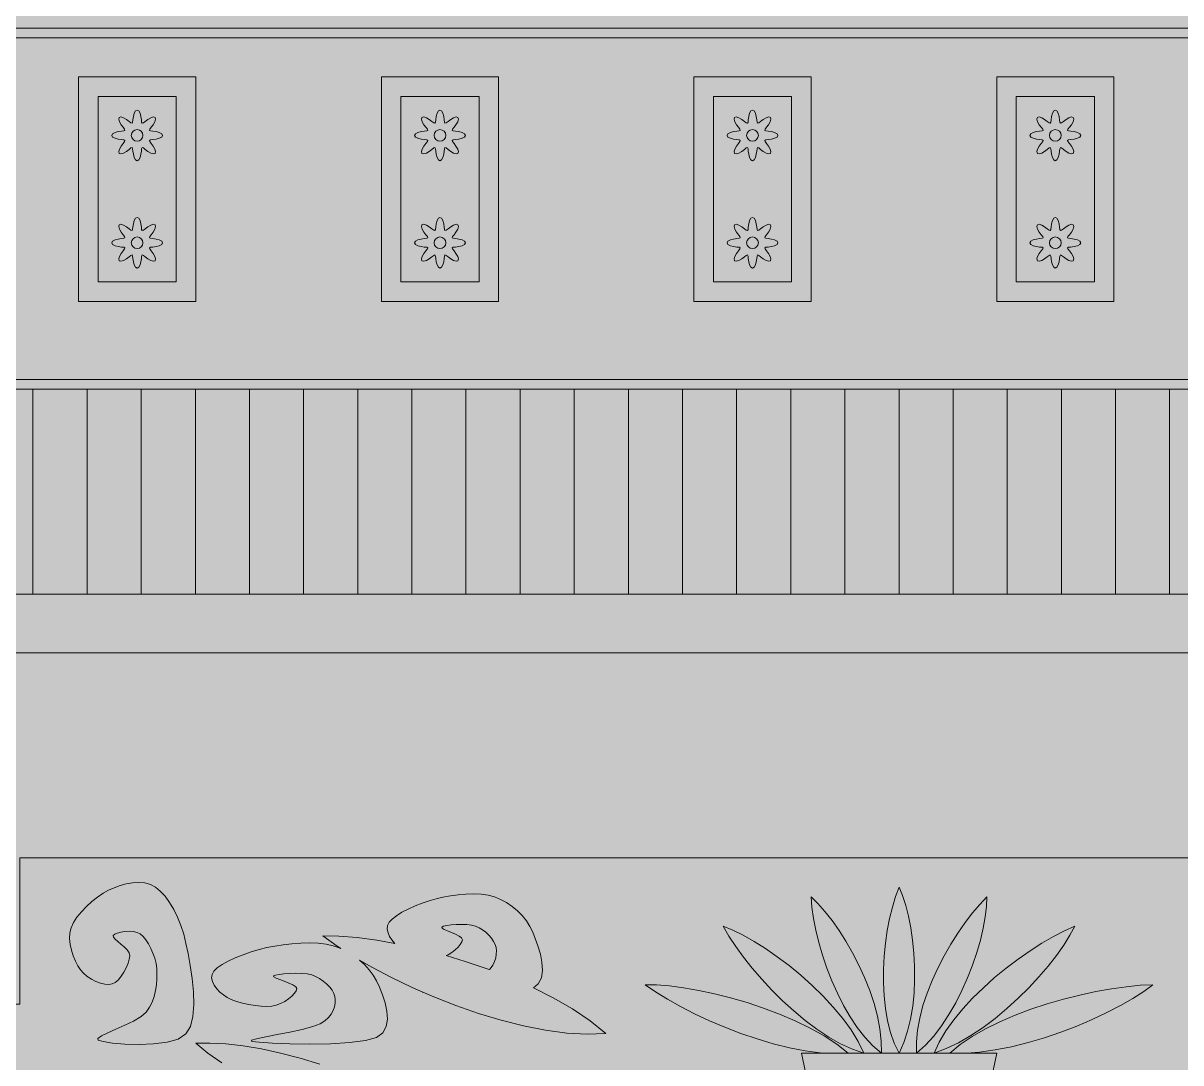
# Model space of a CAD drawing. Header units: millimetres. Extents: x -2412 to 16214, y -1176 to 12015.
# Drawn here: x 1608 to 3418, y 5924 to 7550 of the extents above; entities that cross this region are included whole.
import ezdxf

# ---------------------------------------------------------------- set-up
doc = ezdxf.new("R2010")
doc.units = ezdxf.units.MM
for name, color, linetype, lineweight, true_color in [('00_WHITE_BACKGROUND', 7, 'Continuous', 18, 0xffffff), ('01_STRUCTURE', 7, 'Continuous', 18, 0x000000), ('02_CORNICES', 7, 'Continuous', 18, 0x000000), ('03_FRAMES_DOORS', 7, 'Continuous', 18, 0x000000), ('04_GLAZING_SHUTTERS', 7, 'Continuous', 18, 0x000000), ('05_STONE_JOINTS', 7, 'Continuous', 18, 0x000000), ('06_ORNAMENT', 7, 'Continuous', 18, 0x000000)]:
    doc.layers.add(name, color=color, linetype=linetype, lineweight=lineweight, true_color=true_color)

msp = doc.modelspace()

# ---------------------------------------------------------------- linework, layer by layer
at = {"layer": '00_WHITE_BACKGROUND', "lineweight": 18, "true_color": 0xffffff}
msp.add_solid([(-2412.2137, -1175.5725), (16213.7405, -1175.5725), (-2412.2137, 12015.2672), (16213.7405, 12015.2672)], dxfattribs=at)
at = {"layer": '01_STRUCTURE', "color": 7, "lineweight": 18, "true_color": 0x000000}
msp.add_lwpolyline([(4595.4198, 5465.6489), (4595.4198, 5816.7939), (4595.4198, 5969.4656), (4595.4198, 6015.2672), (4351.145, 6015.2672), (4351.145, 6244.2748), (1603.0534, 6244.2748), (1603.0534, 6015.2672), (1358.7786, 6015.2672), (1358.7786, 5969.4656)], dxfattribs=at)
at = {"layer": '02_CORNICES', "color": 7, "lineweight": 18, "true_color": 0x000000}
for points in [[(1538.8092, 6977.0992), (1623.4046, 6977.0992)], [(1623.4046, 6977.0992), (1708.0153, 6977.0992)], [(1623.4046, 6977.0992), (1623.4046, 6656.4885)], [(1708.0153, 6977.0992), (1792.626, 6977.0992)], [(1708.0153, 6977.0992), (1708.0153, 6656.4885)], [(1792.626, 6977.0992), (1877.2214, 6977.0992)], [(1792.626, 6977.0992), (1792.626, 6656.4885)], [(1877.2214, 6977.0992), (1961.8321, 6977.0992)], [(1877.2214, 6977.0992), (1877.2214, 6656.4885)], [(1961.8321, 6977.0992), (2046.4427, 6977.0992)], [(1961.8321, 6977.0992), (1961.8321, 6656.4885)], [(2046.4427, 6977.0992), (2131.0382, 6977.0992)], [(2046.4427, 6977.0992), (2046.4427, 6656.4885)], [(2131.0382, 6977.0992), (2215.6489, 6977.0992)], [(2131.0382, 6977.0992), (2131.0382, 6656.4885)], [(2215.6489, 6977.0992), (2300.2595, 6977.0992)], [(2215.6489, 6977.0992), (2215.6489, 6656.4885)], [(2300.2595, 6977.0992), (2384.855, 6977.0992)], [(2300.2595, 6977.0992), (2300.2595, 6656.4885)], [(2384.855, 6977.0992), (2469.4656, 6977.0992)], [(2384.855, 6977.0992), (2384.855, 6656.4885)], [(2469.4656, 6977.0992), (2554.0763, 6977.0992)], [(2469.4656, 6977.0992), (2469.4656, 6656.4885)], [(2554.0763, 6977.0992), (2638.6718, 6977.0992)], [(2554.0763, 6977.0992), (2554.0763, 6656.4885)], [(2638.6718, 6977.0992), (2723.2824, 6977.0992)], [(2638.6718, 6977.0992), (2638.6718, 6656.4885)], [(2723.2824, 6977.0992), (2807.8931, 6977.0992)], [(2723.2824, 6977.0992), (2723.2824, 6656.4885)], [(2807.8931, 6977.0992), (2892.4885, 6977.0992)], [(2807.8931, 6977.0992), (2807.8931, 6656.4885)], [(2892.4885, 6977.0992), (2977.0992, 6977.0992)], [(2892.4885, 6977.0992), (2892.4885, 6656.4885)], [(2977.0992, 6977.0992), (3061.7099, 6977.0992)], [(2977.0992, 6977.0992), (2977.0992, 6656.4885)], [(3061.7099, 6977.0992), (3146.3053, 6977.0992)], [(3061.7099, 6977.0992), (3061.7099, 6656.4885)], [(3146.3053, 6977.0992), (3230.916, 6977.0992)], [(3146.3053, 6977.0992), (3146.3053, 6656.4885)], [(3230.916, 6977.0992), (3315.5267, 6977.0992)], [(3230.916, 6977.0992), (3230.916, 6656.4885)], [(3315.5267, 6977.0992), (3400.1221, 6977.0992)], [(3315.5267, 6977.0992), (3315.5267, 6656.4885)], [(3400.1221, 6977.0992), (3484.7328, 6977.0992)], [(3400.1221, 6977.0992), (3400.1221, 6656.4885)], [(1623.4046, 6656.4885), (1538.8092, 6656.4885)], [(1708.0153, 6656.4885), (1623.4046, 6656.4885)], [(1792.626, 6656.4885), (1708.0153, 6656.4885)], [(1877.2214, 6656.4885), (1792.626, 6656.4885)], [(1961.8321, 6656.4885), (1877.2214, 6656.4885)], [(2046.4427, 6656.4885), (1961.8321, 6656.4885)], [(2131.0382, 6656.4885), (2046.4427, 6656.4885)], [(2215.6489, 6656.4885), (2131.0382, 6656.4885)], [(2300.2595, 6656.4885), (2215.6489, 6656.4885)], [(2384.855, 6656.4885), (2300.2595, 6656.4885)], [(2469.4656, 6656.4885), (2384.855, 6656.4885)], [(2554.0763, 6656.4885), (2469.4656, 6656.4885)], [(2638.6718, 6656.4885), (2554.0763, 6656.4885)], [(2723.2824, 6656.4885), (2638.6718, 6656.4885)], [(2807.8931, 6656.4885), (2723.2824, 6656.4885)], [(2892.4885, 6656.4885), (2807.8931, 6656.4885)], [(2977.0992, 6656.4885), (2892.4885, 6656.4885)], [(3061.7099, 6656.4885), (2977.0992, 6656.4885)], [(3146.3053, 6656.4885), (3061.7099, 6656.4885)], [(3230.916, 6656.4885), (3146.3053, 6656.4885)], [(3315.5267, 6656.4885), (3230.916, 6656.4885)], [(3400.1221, 6656.4885), (3315.5267, 6656.4885)], [(3484.7328, 6656.4885), (3400.1221, 6656.4885)], [(3056.4885, 5938.9313), (3032.0611, 5938.9313), (3004.5802, 5938.9313), (2977.0992, 5938.9313), (2949.6183, 5938.9313), (2922.1374, 5938.9313), (2897.7099, 5938.9313), (2863.6794, 5938.9313), (2824.4275, 5938.9313), (2857.4504, 5782.9924), (2879.3893, 5679.3893)], [(3074.8092, 5679.3893), (3096.7481, 5782.9924), (3129.771, 5938.9313), (3083.0382, 5938.9313)]]:
    msp.add_lwpolyline(points, dxfattribs=at)
at = {"layer": '03_FRAMES_DOORS', "color": 7, "lineweight": 18, "true_color": 0x000000}
for points in [[(1694.6565, 7465.6489), (1877.8626, 7465.6489), (1877.8626, 7114.5038), (1694.6565, 7114.5038)], [(2167.9389, 7465.6489), (2351.145, 7465.6489), (2351.145, 7114.5038), (2167.9389, 7114.5038)], [(2656.4885, 7465.6489), (2839.6947, 7465.6489), (2839.6947, 7114.5038), (2656.4885, 7114.5038)], [(3129.771, 7465.6489), (3312.9771, 7465.6489), (3312.9771, 7114.5038), (3129.771, 7114.5038)]]:
    msp.add_lwpolyline(points, close=True, dxfattribs=at)
at = {"layer": '04_GLAZING_SHUTTERS', "color": 7, "lineweight": 18, "true_color": 0x000000}
for points in [[(1725.1908, 7435.1145), (1847.3282, 7435.1145), (1847.3282, 7145.0382), (1725.1908, 7145.0382)], [(2198.4733, 7435.1145), (2320.6107, 7435.1145), (2320.6107, 7145.0382), (2198.4733, 7145.0382)], [(2687.0229, 7435.1145), (2809.1603, 7435.1145), (2809.1603, 7145.0382), (2687.0229, 7145.0382)], [(3160.3053, 7435.1145), (3282.4427, 7435.1145), (3282.4427, 7145.0382), (3160.3053, 7145.0382)]]:
    msp.add_lwpolyline(points, close=True, dxfattribs=at)
at = {"layer": '05_STONE_JOINTS', "color": 7, "lineweight": 18, "true_color": 0x000000}
for points in [[(5160.3053, 7679.3893), (5160.3053, 7541.9847), (4992.3664, 7541.9847), (961.8321, 7541.9847)], [(961.8321, 7541.9847), (961.8321, 7526.7176), (4992.3664, 7526.7176), (4992.3664, 7374.0458), (4992.3664, 7358.7786)], [(961.8321, 6885.4962), (961.8321, 6656.4885), (961.8321, 6564.8855), (4992.3664, 6564.8855), (4992.3664, 6625.9542), (4992.3664, 6656.4885), (4992.3664, 6961.8321), (4992.3664, 6977.0992), (4992.3664, 6992.3664), (961.8321, 6992.3664)]]:
    msp.add_lwpolyline(points, dxfattribs=at)
at = {"layer": '06_ORNAMENT', "color": 7, "lineweight": 18, "true_color": 0x000000}
for points in [[(1746.5649, 7374.0458), (1747.9237, 7371.5267), (1751.6336, 7369.4809), (1756.6718, 7368.1527), (1761.7252, 7367.4656), (1765.5115, 7367.0076), (1767.1908, 7366.1527), (1766.5954, 7364.3511), (1764.2595, 7361.3435), (1761.1756, 7357.2824), (1758.5496, 7352.7786), (1757.374, 7348.7176), (1758.1985, 7345.9847), (1760.9313, 7345.1603), (1764.9924, 7346.3359), (1769.4962, 7348.9618), (1773.5573, 7352.0458), (1776.5649, 7354.3817), (1778.3664, 7354.9771), (1779.2214, 7353.2977), (1779.6794, 7349.5115), (1780.3817, 7344.458), (1781.6947, 7339.4198), (1783.7405, 7335.7099), (1786.2595, 7334.3511), (1788.7786, 7335.7099), (1790.8244, 7339.4198), (1792.1527, 7344.458), (1792.8397, 7349.5115), (1793.2977, 7353.2977), (1794.1527, 7354.9771), (1795.9542, 7354.3817), (1798.9618, 7352.0458), (1803.0229, 7348.9618), (1807.5267, 7346.3359), (1811.5878, 7345.1603), (1814.3206, 7345.9847), (1815.145, 7348.7176), (1813.9695, 7352.7786), (1811.3435, 7357.2824), (1808.2595, 7361.3435), (1805.9237, 7364.3511), (1805.3282, 7366.1527), (1807.0076, 7367.0076), (1810.7939, 7367.4656), (1815.8473, 7368.1527), (1820.8855, 7369.4809), (1824.5954, 7371.5267), (1825.9542, 7374.0458), (1824.5954, 7376.5649), (1820.8855, 7378.6107), (1815.8473, 7379.9237), (1810.7939, 7380.626), (1807.0076, 7381.084), (1805.3282, 7381.9389), (1805.9237, 7383.7405), (1808.2595, 7386.7481), (1811.3435, 7390.8092), (1813.9695, 7395.313), (1815.145, 7399.374), (1814.3206, 7402.1069), (1811.5878, 7402.9313), (1807.5267, 7401.7557), (1803.0229, 7399.1298), (1798.9618, 7396.0458), (1795.9542, 7393.7099), (1794.1527, 7393.1145), (1793.2977, 7394.7939), (1792.8397, 7398.5802), (1792.1527, 7403.6336), (1790.8244, 7408.6718), (1788.7786, 7412.3817), (1786.2595, 7413.7405), (1783.7405, 7412.3817), (1781.6947, 7408.6718), (1780.3817, 7403.6336), (1779.6794, 7398.5802), (1779.2214, 7394.7939), (1778.3664, 7393.1145), (1776.5649, 7393.7099), (1773.5573, 7396.0458), (1769.4962, 7399.1298), (1764.9924, 7401.7557), (1760.9313, 7402.9313), (1758.1985, 7402.1069), (1757.374, 7399.374), (1758.5496, 7395.313), (1761.1756, 7390.8092), (1764.2595, 7386.7481), (1766.5954, 7383.7405), (1767.1908, 7381.9389), (1765.5115, 7381.084), (1761.7252, 7380.626), (1756.6718, 7379.9237), (1751.6336, 7378.6107), (1747.9237, 7376.5649)], [(2219.8473, 7374.0458), (2221.2061, 7371.5267), (2224.916, 7369.4809), (2229.9542, 7368.1527), (2235.0076, 7367.4656), (2238.7939, 7367.0076), (2240.4733, 7366.1527), (2239.8779, 7364.3511), (2237.542, 7361.3435), (2234.458, 7357.2824), (2231.8321, 7352.7786), (2230.6565, 7348.7176), (2231.4809, 7345.9847), (2234.2137, 7345.1603), (2238.2748, 7346.3359), (2242.7786, 7348.9618), (2246.8397, 7352.0458), (2249.8473, 7354.3817), (2251.6489, 7354.9771), (2252.5038, 7353.2977), (2252.9618, 7349.5115), (2253.6641, 7344.458), (2254.9771, 7339.4198), (2257.0229, 7335.7099), (2259.542, 7334.3511), (2262.0611, 7335.7099), (2264.1069, 7339.4198), (2265.4351, 7344.458), (2266.1221, 7349.5115), (2266.5802, 7353.2977), (2267.4351, 7354.9771), (2269.2366, 7354.3817), (2272.2443, 7352.0458), (2276.3053, 7348.9618), (2280.8092, 7346.3359), (2284.8702, 7345.1603), (2287.6031, 7345.9847), (2288.4275, 7348.7176), (2287.2519, 7352.7786), (2284.626, 7357.2824), (2281.542, 7361.3435), (2279.2061, 7364.3511), (2278.6107, 7366.1527), (2280.2901, 7367.0076), (2284.0763, 7367.4656), (2289.1298, 7368.1527), (2294.1679, 7369.4809), (2297.8779, 7371.5267), (2299.2366, 7374.0458), (2297.8779, 7376.5649), (2294.1679, 7378.6107), (2289.1298, 7379.9237), (2284.0763, 7380.626), (2280.2901, 7381.084), (2278.6107, 7381.9389), (2279.2061, 7383.7405), (2281.542, 7386.7481), (2284.626, 7390.8092), (2287.2519, 7395.313), (2288.4275, 7399.374), (2287.6031, 7402.1069), (2284.8702, 7402.9313), (2280.8092, 7401.7557), (2276.3053, 7399.1298), (2272.2443, 7396.0458), (2269.2366, 7393.7099), (2267.4351, 7393.1145), (2266.5802, 7394.7939), (2266.1221, 7398.5802), (2265.4351, 7403.6336), (2264.1069, 7408.6718), (2262.0611, 7412.3817), (2259.542, 7413.7405), (2257.0229, 7412.3817), (2254.9771, 7408.6718), (2253.6641, 7403.6336), (2252.9618, 7398.5802), (2252.5038, 7394.7939), (2251.6489, 7393.1145), (2249.8473, 7393.7099), (2246.8397, 7396.0458), (2242.7786, 7399.1298), (2238.2748, 7401.7557), (2234.2137, 7402.9313), (2231.4809, 7402.1069), (2230.6565, 7399.374), (2231.8321, 7395.313), (2234.458, 7390.8092), (2237.542, 7386.7481), (2239.8779, 7383.7405), (2240.4733, 7381.9389), (2238.7939, 7381.084), (2235.0076, 7380.626), (2229.9542, 7379.9237), (2224.916, 7378.6107), (2221.2061, 7376.5649)], [(2708.3969, 7374.0458), (2709.7557, 7371.5267), (2713.4656, 7369.4809), (2718.5038, 7368.1527), (2723.5573, 7367.4656), (2727.3435, 7367.0076), (2729.0229, 7366.1527), (2728.4275, 7364.3511), (2726.0916, 7361.3435), (2723.0076, 7357.2824), (2720.3817, 7352.7786), (2719.2061, 7348.7176), (2720.0305, 7345.9847), (2722.7634, 7345.1603), (2726.8244, 7346.3359), (2731.3282, 7348.9618), (2735.3893, 7352.0458), (2738.3969, 7354.3817), (2740.1985, 7354.9771), (2741.0534, 7353.2977), (2741.5115, 7349.5115), (2742.2137, 7344.458), (2743.5267, 7339.4198), (2745.5725, 7335.7099), (2748.0916, 7334.3511), (2750.6107, 7335.7099), (2752.6565, 7339.4198), (2753.9847, 7344.458), (2754.6718, 7349.5115), (2755.1298, 7353.2977), (2755.9847, 7354.9771), (2757.7863, 7354.3817), (2760.7939, 7352.0458), (2764.855, 7348.9618), (2769.3588, 7346.3359), (2773.4198, 7345.1603), (2776.1527, 7345.9847), (2776.9771, 7348.7176), (2775.8015, 7352.7786), (2773.1756, 7357.2824), (2770.0916, 7361.3435), (2767.7557, 7364.3511), (2767.1603, 7366.1527), (2768.8397, 7367.0076), (2772.626, 7367.4656), (2777.6794, 7368.1527), (2782.7176, 7369.4809), (2786.4275, 7371.5267), (2787.7863, 7374.0458), (2786.4275, 7376.5649), (2782.7176, 7378.6107), (2777.6794, 7379.9237), (2772.626, 7380.626), (2768.8397, 7381.084), (2767.1603, 7381.9389), (2767.7557, 7383.7405), (2770.0916, 7386.7481), (2773.1756, 7390.8092), (2775.8015, 7395.313), (2776.9771, 7399.374), (2776.1527, 7402.1069), (2773.4198, 7402.9313), (2769.3588, 7401.7557), (2764.855, 7399.1298), (2760.7939, 7396.0458), (2757.7863, 7393.7099), (2755.9847, 7393.1145), (2755.1298, 7394.7939), (2754.6718, 7398.5802), (2753.9847, 7403.6336), (2752.6565, 7408.6718), (2750.6107, 7412.3817), (2748.0916, 7413.7405), (2745.5725, 7412.3817), (2743.5267, 7408.6718), (2742.2137, 7403.6336), (2741.5115, 7398.5802), (2741.0534, 7394.7939), (2740.1985, 7393.1145), (2738.3969, 7393.7099), (2735.3893, 7396.0458), (2731.3282, 7399.1298), (2726.8244, 7401.7557), (2722.7634, 7402.9313), (2720.0305, 7402.1069), (2719.2061, 7399.374), (2720.3817, 7395.313), (2723.0076, 7390.8092), (2726.0916, 7386.7481), (2728.4275, 7383.7405), (2729.0229, 7381.9389), (2727.3435, 7381.084), (2723.5573, 7380.626), (2718.5038, 7379.9237), (2713.4656, 7378.6107), (2709.7557, 7376.5649)], [(3181.6794, 7374.0458), (3183.0382, 7371.5267), (3186.7481, 7369.4809), (3191.7863, 7368.1527), (3196.8397, 7367.4656), (3200.626, 7367.0076), (3202.3053, 7366.1527), (3201.7099, 7364.3511), (3199.374, 7361.3435), (3196.2901, 7357.2824), (3193.6641, 7352.7786), (3192.4885, 7348.7176), (3193.313, 7345.9847), (3196.0458, 7345.1603), (3200.1069, 7346.3359), (3204.6107, 7348.9618), (3208.6718, 7352.0458), (3211.6794, 7354.3817), (3213.4809, 7354.9771), (3214.3359, 7353.2977), (3214.7939, 7349.5115), (3215.4962, 7344.458), (3216.8092, 7339.4198), (3218.855, 7335.7099), (3221.374, 7334.3511), (3223.8931, 7335.7099), (3225.9389, 7339.4198), (3227.2672, 7344.458), (3227.9542, 7349.5115), (3228.4122, 7353.2977), (3229.2672, 7354.9771), (3231.0687, 7354.3817), (3234.0763, 7352.0458), (3238.1374, 7348.9618), (3242.6412, 7346.3359), (3246.7023, 7345.1603), (3249.4351, 7345.9847), (3250.2595, 7348.7176), (3249.084, 7352.7786), (3246.458, 7357.2824), (3243.374, 7361.3435), (3241.0382, 7364.3511), (3240.4427, 7366.1527), (3242.1221, 7367.0076), (3245.9084, 7367.4656), (3250.9618, 7368.1527), (3256, 7369.4809), (3259.7099, 7371.5267), (3261.0687, 7374.0458), (3259.7099, 7376.5649), (3256, 7378.6107), (3250.9618, 7379.9237), (3245.9084, 7380.626), (3242.1221, 7381.084), (3240.4427, 7381.9389), (3241.0382, 7383.7405), (3243.374, 7386.7481), (3246.458, 7390.8092), (3249.084, 7395.313), (3250.2595, 7399.374), (3249.4351, 7402.1069), (3246.7023, 7402.9313), (3242.6412, 7401.7557), (3238.1374, 7399.1298), (3234.0763, 7396.0458), (3231.0687, 7393.7099), (3229.2672, 7393.1145), (3228.4122, 7394.7939), (3227.9542, 7398.5802), (3227.2672, 7403.6336), (3225.9389, 7408.6718), (3223.8931, 7412.3817), (3221.374, 7413.7405), (3218.855, 7412.3817), (3216.8092, 7408.6718), (3215.4962, 7403.6336), (3214.7939, 7398.5802), (3214.3359, 7394.7939), (3213.4809, 7393.1145), (3211.6794, 7393.7099), (3208.6718, 7396.0458), (3204.6107, 7399.1298), (3200.1069, 7401.7557), (3196.0458, 7402.9313), (3193.313, 7402.1069), (3192.4885, 7399.374), (3193.6641, 7395.313), (3196.2901, 7390.8092), (3199.374, 7386.7481), (3201.7099, 7383.7405), (3202.3053, 7381.9389), (3200.626, 7381.084), (3196.8397, 7380.626), (3191.7863, 7379.9237), (3186.7481, 7378.6107), (3183.0382, 7376.5649)], [(1777.1298, 7374.0458), (1777.8321, 7370.5496), (1779.8015, 7367.5878), (1782.7634, 7365.6183), (1786.2595, 7364.916), (1789.7557, 7365.6183), (1792.7176, 7367.5878), (1794.687, 7370.5496), (1795.3893, 7374.0458), (1794.687, 7377.542), (1792.7176, 7380.5038), (1789.7557, 7382.4733), (1786.2595, 7383.1756), (1782.7634, 7382.4733), (1779.8015, 7380.5038), (1777.8321, 7377.542)], [(2250.4122, 7374.0458), (2251.1145, 7370.5496), (2253.084, 7367.5878), (2256.0458, 7365.6183), (2259.542, 7364.916), (2263.0382, 7365.6183), (2266, 7367.5878), (2267.9695, 7370.5496), (2268.6718, 7374.0458), (2267.9695, 7377.542), (2266, 7380.5038), (2263.0382, 7382.4733), (2259.542, 7383.1756), (2256.0458, 7382.4733), (2253.084, 7380.5038), (2251.1145, 7377.542)], [(2738.9618, 7374.0458), (2739.6641, 7370.5496), (2741.6336, 7367.5878), (2744.5954, 7365.6183), (2748.0916, 7364.916), (2751.5878, 7365.6183), (2754.5496, 7367.5878), (2756.5191, 7370.5496), (2757.2214, 7374.0458), (2756.5191, 7377.542), (2754.5496, 7380.5038), (2751.5878, 7382.4733), (2748.0916, 7383.1756), (2744.5954, 7382.4733), (2741.6336, 7380.5038), (2739.6641, 7377.542)], [(3212.2443, 7374.0458), (3212.9466, 7370.5496), (3214.916, 7367.5878), (3217.8779, 7365.6183), (3221.374, 7364.916), (3224.8702, 7365.6183), (3227.8321, 7367.5878), (3229.8015, 7370.5496), (3230.5038, 7374.0458), (3229.8015, 7377.542), (3227.8321, 7380.5038), (3224.8702, 7382.4733), (3221.374, 7383.1756), (3217.8779, 7382.4733), (3214.916, 7380.5038), (3212.9466, 7377.542)], [(1746.5649, 7206.1069), (1747.9237, 7203.5878), (1751.6336, 7201.542), (1756.6718, 7200.2137), (1761.7252, 7199.5267), (1765.5115, 7199.0687), (1767.1908, 7198.2137), (1766.5954, 7196.4122), (1764.2595, 7193.4046), (1761.1756, 7189.3435), (1758.5496, 7184.8397), (1757.374, 7180.7786), (1758.1985, 7178.0458), (1760.9313, 7177.2214), (1764.9924, 7178.3969), (1769.4962, 7181.0229), (1773.5573, 7184.1069), (1776.5649, 7186.4427), (1778.3664, 7187.0382), (1779.2214, 7185.3588), (1779.6794, 7181.5725), (1780.3817, 7176.5191), (1781.6947, 7171.4809), (1783.7405, 7167.771), (1786.2595, 7166.4122), (1788.7786, 7167.771), (1790.8244, 7171.4809), (1792.1527, 7176.5191), (1792.8397, 7181.5725), (1793.2977, 7185.3588), (1794.1527, 7187.0382), (1795.9542, 7186.4427), (1798.9618, 7184.1069), (1803.0229, 7181.0229), (1807.5267, 7178.3969), (1811.5878, 7177.2214), (1814.3206, 7178.0458), (1815.145, 7180.7786), (1813.9695, 7184.8397), (1811.3435, 7189.3435), (1808.2595, 7193.4046), (1805.9237, 7196.4122), (1805.3282, 7198.2137), (1807.0076, 7199.0687), (1810.7939, 7199.5267), (1815.8473, 7200.2137), (1820.8855, 7201.542), (1824.5954, 7203.5878), (1825.9542, 7206.1069), (1824.5954, 7208.626), (1820.8855, 7210.6718), (1815.8473, 7211.9847), (1810.7939, 7212.687), (1807.0076, 7213.145), (1805.3282, 7214), (1805.9237, 7215.8015), (1808.2595, 7218.8092), (1811.3435, 7222.8702), (1813.9695, 7227.374), (1815.145, 7231.4351), (1814.3206, 7234.1679), (1811.5878, 7234.9924), (1807.5267, 7233.8168), (1803.0229, 7231.1908), (1798.9618, 7228.1069), (1795.9542, 7225.771), (1794.1527, 7225.1756), (1793.2977, 7226.855), (1792.8397, 7230.6412), (1792.1527, 7235.6947), (1790.8244, 7240.7328), (1788.7786, 7244.4427), (1786.2595, 7245.8015), (1783.7405, 7244.4427), (1781.6947, 7240.7328), (1780.3817, 7235.6947), (1779.6794, 7230.6412), (1779.2214, 7226.855), (1778.3664, 7225.1756), (1776.5649, 7225.771), (1773.5573, 7228.1069), (1769.4962, 7231.1908), (1764.9924, 7233.8168), (1760.9313, 7234.9924), (1758.1985, 7234.1679), (1757.374, 7231.4351), (1758.5496, 7227.374), (1761.1756, 7222.8702), (1764.2595, 7218.8092), (1766.5954, 7215.8015), (1767.1908, 7214), (1765.5115, 7213.145), (1761.7252, 7212.687), (1756.6718, 7211.9847), (1751.6336, 7210.6718), (1747.9237, 7208.626)], [(2219.8473, 7206.1069), (2221.2061, 7203.5878), (2224.916, 7201.542), (2229.9542, 7200.2137), (2235.0076, 7199.5267), (2238.7939, 7199.0687), (2240.4733, 7198.2137), (2239.8779, 7196.4122), (2237.542, 7193.4046), (2234.458, 7189.3435), (2231.8321, 7184.8397), (2230.6565, 7180.7786), (2231.4809, 7178.0458), (2234.2137, 7177.2214), (2238.2748, 7178.3969), (2242.7786, 7181.0229), (2246.8397, 7184.1069), (2249.8473, 7186.4427), (2251.6489, 7187.0382), (2252.5038, 7185.3588), (2252.9618, 7181.5725), (2253.6641, 7176.5191), (2254.9771, 7171.4809), (2257.0229, 7167.771), (2259.542, 7166.4122), (2262.0611, 7167.771), (2264.1069, 7171.4809), (2265.4351, 7176.5191), (2266.1221, 7181.5725), (2266.5802, 7185.3588), (2267.4351, 7187.0382), (2269.2366, 7186.4427), (2272.2443, 7184.1069), (2276.3053, 7181.0229), (2280.8092, 7178.3969), (2284.8702, 7177.2214), (2287.6031, 7178.0458), (2288.4275, 7180.7786), (2287.2519, 7184.8397), (2284.626, 7189.3435), (2281.542, 7193.4046), (2279.2061, 7196.4122), (2278.6107, 7198.2137), (2280.2901, 7199.0687), (2284.0763, 7199.5267), (2289.1298, 7200.2137), (2294.1679, 7201.542), (2297.8779, 7203.5878), (2299.2366, 7206.1069), (2297.8779, 7208.626), (2294.1679, 7210.6718), (2289.1298, 7211.9847), (2284.0763, 7212.687), (2280.2901, 7213.145), (2278.6107, 7214), (2279.2061, 7215.8015), (2281.542, 7218.8092), (2284.626, 7222.8702), (2287.2519, 7227.374), (2288.4275, 7231.4351), (2287.6031, 7234.1679), (2284.8702, 7234.9924), (2280.8092, 7233.8168), (2276.3053, 7231.1908), (2272.2443, 7228.1069), (2269.2366, 7225.771), (2267.4351, 7225.1756), (2266.5802, 7226.855), (2266.1221, 7230.6412), (2265.4351, 7235.6947), (2264.1069, 7240.7328), (2262.0611, 7244.4427), (2259.542, 7245.8015), (2257.0229, 7244.4427), (2254.9771, 7240.7328), (2253.6641, 7235.6947), (2252.9618, 7230.6412), (2252.5038, 7226.855), (2251.6489, 7225.1756), (2249.8473, 7225.771), (2246.8397, 7228.1069), (2242.7786, 7231.1908), (2238.2748, 7233.8168), (2234.2137, 7234.9924), (2231.4809, 7234.1679), (2230.6565, 7231.4351), (2231.8321, 7227.374), (2234.458, 7222.8702), (2237.542, 7218.8092), (2239.8779, 7215.8015), (2240.4733, 7214), (2238.7939, 7213.145), (2235.0076, 7212.687), (2229.9542, 7211.9847), (2224.916, 7210.6718), (2221.2061, 7208.626)], [(2708.3969, 7206.1069), (2709.7557, 7203.5878), (2713.4656, 7201.542), (2718.5038, 7200.2137), (2723.5573, 7199.5267), (2727.3435, 7199.0687), (2729.0229, 7198.2137), (2728.4275, 7196.4122), (2726.0916, 7193.4046), (2723.0076, 7189.3435), (2720.3817, 7184.8397), (2719.2061, 7180.7786), (2720.0305, 7178.0458), (2722.7634, 7177.2214), (2726.8244, 7178.3969), (2731.3282, 7181.0229), (2735.3893, 7184.1069), (2738.3969, 7186.4427), (2740.1985, 7187.0382), (2741.0534, 7185.3588), (2741.5115, 7181.5725), (2742.2137, 7176.5191), (2743.5267, 7171.4809), (2745.5725, 7167.771), (2748.0916, 7166.4122), (2750.6107, 7167.771), (2752.6565, 7171.4809), (2753.9847, 7176.5191), (2754.6718, 7181.5725), (2755.1298, 7185.3588), (2755.9847, 7187.0382), (2757.7863, 7186.4427), (2760.7939, 7184.1069), (2764.855, 7181.0229), (2769.3588, 7178.3969), (2773.4198, 7177.2214), (2776.1527, 7178.0458), (2776.9771, 7180.7786), (2775.8015, 7184.8397), (2773.1756, 7189.3435), (2770.0916, 7193.4046), (2767.7557, 7196.4122), (2767.1603, 7198.2137), (2768.8397, 7199.0687), (2772.626, 7199.5267), (2777.6794, 7200.2137), (2782.7176, 7201.542), (2786.4275, 7203.5878), (2787.7863, 7206.1069), (2786.4275, 7208.626), (2782.7176, 7210.6718), (2777.6794, 7211.9847), (2772.626, 7212.687), (2768.8397, 7213.145), (2767.1603, 7214), (2767.7557, 7215.8015), (2770.0916, 7218.8092), (2773.1756, 7222.8702), (2775.8015, 7227.374), (2776.9771, 7231.4351), (2776.1527, 7234.1679), (2773.4198, 7234.9924), (2769.3588, 7233.8168), (2764.855, 7231.1908), (2760.7939, 7228.1069), (2757.7863, 7225.771), (2755.9847, 7225.1756), (2755.1298, 7226.855), (2754.6718, 7230.6412), (2753.9847, 7235.6947), (2752.6565, 7240.7328), (2750.6107, 7244.4427), (2748.0916, 7245.8015), (2745.5725, 7244.4427), (2743.5267, 7240.7328), (2742.2137, 7235.6947), (2741.5115, 7230.6412), (2741.0534, 7226.855), (2740.1985, 7225.1756), (2738.3969, 7225.771), (2735.3893, 7228.1069), (2731.3282, 7231.1908), (2726.8244, 7233.8168), (2722.7634, 7234.9924), (2720.0305, 7234.1679), (2719.2061, 7231.4351), (2720.3817, 7227.374), (2723.0076, 7222.8702), (2726.0916, 7218.8092), (2728.4275, 7215.8015), (2729.0229, 7214), (2727.3435, 7213.145), (2723.5573, 7212.687), (2718.5038, 7211.9847), (2713.4656, 7210.6718), (2709.7557, 7208.626)], [(3181.6794, 7206.1069), (3183.0382, 7203.5878), (3186.7481, 7201.542), (3191.7863, 7200.2137), (3196.8397, 7199.5267), (3200.626, 7199.0687), (3202.3053, 7198.2137), (3201.7099, 7196.4122), (3199.374, 7193.4046), (3196.2901, 7189.3435), (3193.6641, 7184.8397), (3192.4885, 7180.7786), (3193.313, 7178.0458), (3196.0458, 7177.2214), (3200.1069, 7178.3969), (3204.6107, 7181.0229), (3208.6718, 7184.1069), (3211.6794, 7186.4427), (3213.4809, 7187.0382), (3214.3359, 7185.3588), (3214.7939, 7181.5725), (3215.4962, 7176.5191), (3216.8092, 7171.4809), (3218.855, 7167.771), (3221.374, 7166.4122), (3223.8931, 7167.771), (3225.9389, 7171.4809), (3227.2672, 7176.5191), (3227.9542, 7181.5725), (3228.4122, 7185.3588), (3229.2672, 7187.0382), (3231.0687, 7186.4427), (3234.0763, 7184.1069), (3238.1374, 7181.0229), (3242.6412, 7178.3969), (3246.7023, 7177.2214), (3249.4351, 7178.0458), (3250.2595, 7180.7786), (3249.084, 7184.8397), (3246.458, 7189.3435), (3243.374, 7193.4046), (3241.0382, 7196.4122), (3240.4427, 7198.2137), (3242.1221, 7199.0687), (3245.9084, 7199.5267), (3250.9618, 7200.2137), (3256, 7201.542), (3259.7099, 7203.5878), (3261.0687, 7206.1069), (3259.7099, 7208.626), (3256, 7210.6718), (3250.9618, 7211.9847), (3245.9084, 7212.687), (3242.1221, 7213.145), (3240.4427, 7214), (3241.0382, 7215.8015), (3243.374, 7218.8092), (3246.458, 7222.8702), (3249.084, 7227.374), (3250.2595, 7231.4351), (3249.4351, 7234.1679), (3246.7023, 7234.9924), (3242.6412, 7233.8168), (3238.1374, 7231.1908), (3234.0763, 7228.1069), (3231.0687, 7225.771), (3229.2672, 7225.1756), (3228.4122, 7226.855), (3227.9542, 7230.6412), (3227.2672, 7235.6947), (3225.9389, 7240.7328), (3223.8931, 7244.4427), (3221.374, 7245.8015), (3218.855, 7244.4427), (3216.8092, 7240.7328), (3215.4962, 7235.6947), (3214.7939, 7230.6412), (3214.3359, 7226.855), (3213.4809, 7225.1756), (3211.6794, 7225.771), (3208.6718, 7228.1069), (3204.6107, 7231.1908), (3200.1069, 7233.8168), (3196.0458, 7234.9924), (3193.313, 7234.1679), (3192.4885, 7231.4351), (3193.6641, 7227.374), (3196.2901, 7222.8702), (3199.374, 7218.8092), (3201.7099, 7215.8015), (3202.3053, 7214), (3200.626, 7213.145), (3196.8397, 7212.687), (3191.7863, 7211.9847), (3186.7481, 7210.6718), (3183.0382, 7208.626)], [(1777.1298, 7206.1069), (1777.8321, 7202.6107), (1779.8015, 7199.6489), (1782.7634, 7197.6794), (1786.2595, 7196.9771), (1789.7557, 7197.6794), (1792.7176, 7199.6489), (1794.687, 7202.6107), (1795.3893, 7206.1069), (1794.687, 7209.6031), (1792.7176, 7212.5649), (1789.7557, 7214.5344), (1786.2595, 7215.2366), (1782.7634, 7214.5344), (1779.8015, 7212.5649), (1777.8321, 7209.6031)], [(2250.4122, 7206.1069), (2251.1145, 7202.6107), (2253.084, 7199.6489), (2256.0458, 7197.6794), (2259.542, 7196.9771), (2263.0382, 7197.6794), (2266, 7199.6489), (2267.9695, 7202.6107), (2268.6718, 7206.1069), (2267.9695, 7209.6031), (2266, 7212.5649), (2263.0382, 7214.5344), (2259.542, 7215.2366), (2256.0458, 7214.5344), (2253.084, 7212.5649), (2251.1145, 7209.6031)], [(2738.9618, 7206.1069), (2739.6641, 7202.6107), (2741.6336, 7199.6489), (2744.5954, 7197.6794), (2748.0916, 7196.9771), (2751.5878, 7197.6794), (2754.5496, 7199.6489), (2756.5191, 7202.6107), (2757.2214, 7206.1069), (2756.5191, 7209.6031), (2754.5496, 7212.5649), (2751.5878, 7214.5344), (2748.0916, 7215.2366), (2744.5954, 7214.5344), (2741.6336, 7212.5649), (2739.6641, 7209.6031)], [(3212.2443, 7206.1069), (3212.9466, 7202.6107), (3214.916, 7199.6489), (3217.8779, 7197.6794), (3221.374, 7196.9771), (3224.8702, 7197.6794), (3227.8321, 7199.6489), (3229.8015, 7202.6107), (3230.5038, 7206.1069), (3229.8015, 7209.6031), (3227.8321, 7212.5649), (3224.8702, 7214.5344), (3221.374, 7215.2366), (3217.8779, 7214.5344), (3214.916, 7212.5649), (3212.9466, 7209.6031)], [(1680.7481, 6117.9542), (1681.6489, 6108.8397), (1683.6336, 6099.6947), (1686.4427, 6090.8397), (1689.8779, 6082.5802), (1693.7099, 6075.1908), (1697.7099, 6069.0076), (1702.3817, 6063.7099), (1708.1374, 6058.8702), (1714.6718, 6054.6412), (1721.6489, 6051.145), (1728.7023, 6048.5038), (1735.542, 6046.855), (1741.8015, 6046.3206), (1747.1756, 6047.0229), (1752.0305, 6049.4504), (1756.8397, 6053.6641), (1761.4198, 6059.2214), (1765.6183, 6065.6489), (1769.2061, 6072.5038), (1772.0305, 6079.313), (1773.9084, 6085.6336), (1774.6565, 6090.9924), (1773.5267, 6095.7405), (1770.3969, 6100.4733), (1765.9542, 6105.084), (1760.916, 6109.4656), (1756, 6113.5267), (1751.8931, 6117.1603), (1749.3282, 6120.2595), (1749.0076, 6122.7481), (1751.145, 6124.8397), (1755.1603, 6126.7328), (1760.5649, 6128.2748), (1766.8702, 6129.313), (1773.5725, 6129.6794), (1780.1832, 6129.2214), (1786.1985, 6127.771), (1791.145, 6125.1908), (1795.4351, 6121.2672), (1799.7099, 6116.0458), (1803.8168, 6109.8015), (1807.6336, 6102.7481), (1810.9924, 6095.145), (1813.7252, 6087.2366), (1815.7099, 6079.2519), (1816.7939, 6071.4504), (1817.145, 6063.4351), (1817.0076, 6054.8092), (1816.2748, 6045.8015), (1814.855, 6036.6412), (1812.6412, 6027.5573), (1809.542, 6018.7786), (1805.4656, 6010.5344), (1800.3053, 6003.0534), (1792.2748, 5996.0153), (1780.6718, 5989.084), (1767.0992, 5982.4122), (1753.1298, 5976.1832), (1740.3664, 5970.5649), (1730.3969, 5965.7252), (1724.8092, 5961.8473), (1725.1908, 5959.084), (1733.1298, 5956.8244), (1747.8168, 5954.6565), (1767.1908, 5953.0076), (1789.2061, 5952.3664), (1811.7863, 5953.1603), (1832.9313, 5955.8779), (1850.5496, 5960.9466), (1862.5954, 5968.855), (1869.4962, 5980.626), (1873.374, 5996.2595), (1874.7481, 6014.687), (1874.1679, 6034.8092), (1872.1221, 6055.542), (1869.1603, 6075.8015), (1865.8168, 6094.4885), (1862.5954, 6110.5344), (1859.0992, 6124.7328), (1854.6412, 6138.4733), (1849.3435, 6151.5267), (1843.3588, 6163.6641), (1836.7939, 6174.6565), (1829.7863, 6184.2748), (1822.4733, 6192.2901), (1814.9618, 6198.4733), (1806.9313, 6202.6718), (1798.1069, 6205.0382), (1788.7176, 6205.8015), (1779.0076, 6205.1908), (1769.2214, 6203.4351), (1759.5725, 6200.7634), (1750.3206, 6197.4046), (1741.6794, 6193.5878), (1733.145, 6188.8855), (1724.2748, 6182.8855), (1715.4046, 6175.8626), (1706.8702, 6168.0916), (1699.0229, 6159.8473), (1692.2137, 6151.3893), (1686.7786, 6143.0076), (1683.0534, 6134.9618), (1681.145, 6126.7634)], [(2952.6565, 6048.9771), (2953.6336, 6028.5191), (2955.7405, 6008.5496), (2959.0534, 5989.3282), (2963.6794, 5971.145), (2969.6641, 5954.2595), (2977.0992, 5938.9313), (2984.5344, 5955.3282), (2990.5191, 5973.1908), (2995.145, 5992.2443), (2998.458, 6012.1832), (3000.5649, 6032.7328), (3001.542, 6053.6183), (3001.4351, 6074.5344), (3000.3359, 6095.2366), (2998.3206, 6115.4046), (2995.4656, 6134.7634), (2991.8321, 6153.0382), (2987.5115, 6169.9237), (2982.5802, 6185.1756), (2977.0992, 6198.4733), (2971.6183, 6183.6641), (2966.687, 6167.2061), (2962.3664, 6149.374), (2958.7328, 6130.4427), (2955.8779, 6110.6718), (2953.8626, 6090.3206), (2952.7634, 6069.6794)], [(1902.687, 6056.5496), (1903.9695, 6050.8397), (1906.7634, 6045.1298), (1910.7634, 6039.6031), (1915.6336, 6034.4275), (1921.0534, 6029.8168), (1926.7176, 6025.9542), (1933.3282, 6022.6412), (1941.4962, 6019.6183), (1950.7481, 6016.9771), (1960.626, 6014.7939), (1970.626, 6013.145), (1980.3053, 6012.1069), (1989.1908, 6011.771), (1996.7939, 6012.2137), (2003.6641, 6013.7252), (2010.4733, 6016.3664), (2016.9771, 6019.8321), (2022.916, 6023.8473), (2028, 6028.1374), (2032.0153, 6032.3969), (2034.6718, 6036.3359), (2035.7252, 6039.6947), (2034.1221, 6042.6718), (2029.6794, 6045.6183), (2023.3893, 6048.5038), (2016.2595, 6051.2366), (2009.2824, 6053.771), (2003.4809, 6056.0458), (1999.8473, 6057.9847), (1999.3893, 6059.542), (2002.4122, 6060.855), (2008.1069, 6062.0305), (2015.771, 6062.9924), (2024.7023, 6063.6489), (2034.1832, 6063.8779), (2043.5573, 6063.5878), (2052.0763, 6062.687), (2059.084, 6061.0687), (2065.145, 6058.6107), (2071.2061, 6055.3588), (2077.0382, 6051.4504), (2082.4427, 6047.0382), (2087.1908, 6042.2901), (2091.084, 6037.3435), (2093.8931, 6032.3511), (2095.4198, 6027.4809), (2095.9237, 6022.4733), (2095.7252, 6017.084), (2094.687, 6011.4504), (2092.6565, 6005.7252), (2089.5267, 6000.0458), (2085.145, 5994.5649), (2079.3588, 5989.4046), (2072.0611, 5984.7328), (2060.6718, 5980.3359), (2044.2443, 5976), (2025.0076, 5971.8321), (2005.2366, 5967.9389), (1987.145, 5964.4275), (1973.0229, 5961.4046), (1965.1145, 5958.9771), (1965.6489, 5957.2519), (1976.9008, 5955.8473), (1997.7099, 5954.4885), (2025.145, 5953.4656), (2056.3206, 5953.0534), (2088.3359, 5953.5573), (2118.2748, 5955.2519), (2143.2366, 5958.4275), (2160.3053, 5963.3588), (2170.0763, 5970.7176), (2175.5725, 5980.4885), (2177.5267, 5992), (2176.687, 6004.5802), (2173.8015, 6017.542), (2169.6183, 6030.1985), (2164.8702, 6041.8779), (2160.3053, 6051.9084), (2155.3435, 6060.7786), (2149.0382, 6069.374), (2141.542, 6077.5267), (2134.0458, 6084.229), (2153.1603, 6073.2061), (2183.7557, 6057.1298), (2216.1527, 6041.6031), (2232.5954, 6034.4427), (2232.8244, 6033.5878), (2235.374, 6033.2214), (2249.9084, 6026.8855), (2284.626, 6013.2519), (2319.8779, 6000.9313), (2355.2366, 5990.2137), (2390.3053, 5981.3282), (2424.626, 5974.5496), (2457.8168, 5970.1527), (2489.4504, 5968.3664), (2519.084, 5969.4656), (2494.5954, 5989.2366), (2466.9313, 6007.8931), (2436.6107, 6025.374), (2405.8626, 6040.7939), (2413.2061, 6047.0534), (2418.0458, 6056.8244), (2419.771, 6068.3359), (2419.0382, 6080.916), (2416.4885, 6093.8779), (2412.7939, 6106.5344), (2408.6107, 6118.2137), (2404.5802, 6128.2443), (2400.1985, 6137.1145), (2394.626, 6145.7099), (2388.0153, 6153.8626), (2380.5344, 6161.4504), (2372.3359, 6168.3206), (2363.5725, 6174.3359), (2354.4275, 6179.3435), (2345.0382, 6183.2061), (2334.9924, 6185.8321), (2323.9695, 6187.313), (2312.229, 6187.7863), (2300.0916, 6187.4046), (2287.8473, 6186.3053), (2275.8015, 6184.6412), (2264.229, 6182.5344), (2253.4351, 6180.1527), (2242.7786, 6177.2061), (2231.6794, 6173.4656), (2220.5802, 6169.0687), (2209.9237, 6164.2137), (2200.1221, 6159.0687), (2191.6031, 6153.7863), (2184.8092, 6148.5344), (2180.1527, 6143.5115), (2177.7557, 6138.3969), (2177.2672, 6132.8855), (2178.3969, 6127.1756), (2180.8702, 6121.4656), (2184.3969, 6115.9389), (2188.687, 6110.7634), (2188.9924, 6110.4733), (2160.7634, 6115.4656), (2129.9084, 6119.5267), (2101.6031, 6121.771), (2076.3359, 6122.1374), (2099.0382, 6105.9695), (2104.3664, 6102.5649), (2103.4656, 6103.0076), (2092.8244, 6106.8702), (2081.4504, 6109.4962), (2068.9313, 6110.9771), (2055.6489, 6111.4504), (2041.8931, 6111.0687), (2028.0153, 6109.9695), (2014.3511, 6108.3053), (2001.2366, 6106.1985), (1989.0076, 6103.8168), (1976.916, 6100.8702), (1964.3511, 6097.1298), (1951.7863, 6092.7328), (1939.6947, 6087.8779), (1928.5802, 6082.7328), (1918.9313, 6077.4504), (1911.2214, 6072.1985), (1905.9542, 6067.1756), (1903.2519, 6062.0611)], [(2839.6947, 6183.2061), (2840.9771, 6167.0229), (2843.4351, 6149.5115), (2847.0534, 6130.9618), (2851.7557, 6111.6489), (2857.5267, 6091.8626), (2864.3053, 6071.8931), (2872.0611, 6052), (2880.7176, 6032.4885), (2890.2748, 6013.6183), (2900.6565, 5995.6794), (2911.8168, 5978.9618), (2923.7405, 5963.7557), (2936.3511, 5950.3053), (2949.6183, 5938.9313), (2949.4504, 5957.4198), (2947.3435, 5976.687), (2943.4962, 5996.5038), (2938.0763, 6016.6412), (2931.2977, 6036.8397), (2923.3282, 6056.9008), (2914.3664, 6076.5496), (2904.6107, 6095.5725), (2894.229, 6113.7252), (2883.4198, 6130.7786), (2872.3817, 6146.4885), (2861.2824, 6160.6107), (2850.3206, 6172.9313)], [(3004.2901, 5956.4122), (3004.5802, 5938.9313), (3018.3053, 5951.313), (3031.3282, 5965.6641), (3043.6031, 5981.6947), (3055.084, 5999.0992), (3065.7099, 6017.5878), (3075.4351, 6036.8397), (3084.1985, 6056.5802), (3091.9695, 6076.5038), (3098.6718, 6096.3053), (3104.2595, 6115.7099), (3108.7023, 6134.3969), (3111.9084, 6152.0763), (3113.8626, 6168.4427), (3114.5038, 6183.2061), (3103.2366, 6171.5115), (3091.771, 6158.0458), (3080.2748, 6143.0534), (3068.9466, 6126.7176), (3057.9695, 6109.2824), (3047.5115, 6090.9618), (3037.771, 6071.9695), (3028.9008, 6052.5344), (3021.1145, 6032.8855), (3014.5802, 6013.2214), (3009.4809, 5993.771), (3005.9847, 5974.7634)], [(2262.5954, 6135.8779), (2265.2672, 6137.1908), (2270.2901, 6138.3664), (2277.0534, 6139.3282), (2284.9313, 6139.9847), (2293.2977, 6140.2137), (2301.5573, 6139.9237), (2309.084, 6139.0229), (2315.2672, 6137.4046), (2320.626, 6134.9466), (2325.9695, 6131.6947), (2331.1145, 6127.7863), (2335.8779, 6123.374), (2340.0763, 6118.626), (2343.4962, 6113.6794), (2345.9847, 6108.687), (2347.3282, 6103.8168), (2347.771, 6098.8092), (2347.6031, 6093.4198), (2346.6718, 6087.7863), (2344.9008, 6082.0611), (2342.1221, 6076.3817), (2338.2595, 6070.9008), (2336.8244, 6069.4504), (2334.916, 6070.1985), (2299.1756, 6082.3664), (2269.1908, 6091.2977), (2272.3817, 6092.7023), (2278.1221, 6096.1679), (2283.3435, 6100.1832), (2287.8473, 6104.4733), (2291.3893, 6108.7328), (2293.7252, 6112.6718), (2294.6565, 6116.0305), (2293.2519, 6119.0076), (2289.3282, 6121.9542), (2283.771, 6124.8397), (2277.4809, 6127.5725), (2271.3282, 6130.1069), (2266.2137, 6132.3817), (2263.0076, 6134.3206)], [(2702.2901, 6137.4046), (2711.1603, 6122.0153), (2721.8015, 6105.771), (2734, 6088.9313), (2747.6031, 6071.7557), (2762.4427, 6054.5191), (2778.3206, 6037.4656), (2795.084, 6020.855), (2812.5496, 6004.9466), (2830.5191, 5990.0153), (2848.855, 5976.3053), (2867.3588, 5964.0916), (2885.8473, 5953.6031), (2904.1679, 5945.1298), (2922.1374, 5938.9313), (2913.2214, 5956.9924), (2902.1069, 5975.0992), (2889.0687, 5993.084), (2874.4122, 6010.8092), (2858.4122, 6028.0763), (2841.374, 6044.7634), (2823.5725, 6060.687), (2805.313, 6075.6947), (2786.8855, 6089.6336), (2768.5649, 6102.3053), (2750.6565, 6113.5878), (2733.4504, 6123.313), (2717.2214, 6131.2977)], [(3032.0611, 5938.9313), (3050.9313, 5945.9542), (3070.0763, 5955.1756), (3089.2977, 5966.3053), (3108.4275, 5979.084), (3127.2519, 5993.2366), (3145.5725, 6008.4885), (3163.2366, 6024.5802), (3180.0305, 6041.2061), (3195.7557, 6058.1221), (3210.2443, 6075.0534), (3223.2977, 6091.7252), (3234.7176, 6107.8473), (3244.3206, 6123.1603), (3251.9084, 6137.4046), (3235.6947, 6130.1374), (3218.4427, 6121.2214), (3200.458, 6110.7939), (3181.9847, 6099.0076), (3163.313, 6086.0153), (3144.7328, 6071.9542), (3126.5038, 6056.9771), (3108.9008, 6041.2214), (3092.2137, 6024.855), (3076.7176, 6008.0305), (3062.6718, 5990.8702), (3050.3664, 5973.5267), (3040.0611, 5956.1679)], [(3056.4885, 5938.9313), (3083.0382, 5938.9313), (3102.687, 5940.3206), (3127.4656, 5943.7863), (3152.916, 5948.8397), (3178.7481, 5955.313), (3204.5954, 5962.9924), (3230.1679, 5971.7099), (3255.145, 5981.2672), (3279.1756, 5991.4809), (3301.9542, 6002.1679), (3323.145, 6013.1298), (3342.4427, 6024.1832), (3359.5267, 6035.1298), (3374.0458, 6045.8015), (3354.1679, 6044.9008), (3332.4733, 6042.7939), (3309.2824, 6039.5573), (3284.9618, 6035.1908), (3259.8473, 6029.7557), (3234.3206, 6023.2977), (3208.7023, 6015.8321), (3183.3435, 6007.4046), (3158.6107, 5998.0611), (3134.855, 5987.8473), (3112.4122, 5976.7786), (3091.6336, 5964.916), (3072.8702, 5952.2901)]]:
    msp.add_lwpolyline(points, close=True, dxfattribs=at)
for points in [[(2897.7099, 5938.9313), (2880.0153, 5952.7328), (2860.0763, 5965.7557), (2838.2443, 5977.9847), (2814.9008, 5989.3435), (2790.4275, 5999.8015), (2765.1908, 6009.313), (2739.542, 6017.8321), (2713.8779, 6025.313), (2688.5649, 6031.7099), (2663.9695, 6036.9618), (2640.458, 6041.0534), (2618.3969, 6043.9237), (2598.1679, 6045.5115), (2580.1527, 6045.8015), (2596.5344, 6034.5038), (2615.084, 6023.0534), (2635.5267, 6011.6183), (2657.5267, 6000.3817), (2680.8092, 5989.542), (2705.0534, 5979.2519), (2729.9847, 5969.7099), (2755.2672, 5961.084), (2780.6107, 5953.5725), (2805.7252, 5947.3435), (2830.2901, 5942.5954), (2854.0153, 5939.4809), (2863.6794, 5938.9313)], [(2071.9847, 5921.5573), (2041.0229, 5931.0229), (2010.3817, 5938.9618), (1980.5191, 5945.3435), (1951.8779, 5950.1069), (1924.916, 5953.2061), (1900.0916, 5954.5802), (1877.8626, 5954.1985), (1896.9771, 5938.9313), (1918.7634, 5923.5267)]]:
    msp.add_lwpolyline(points, dxfattribs=at)

doc.saveas('drawing.dxf')
